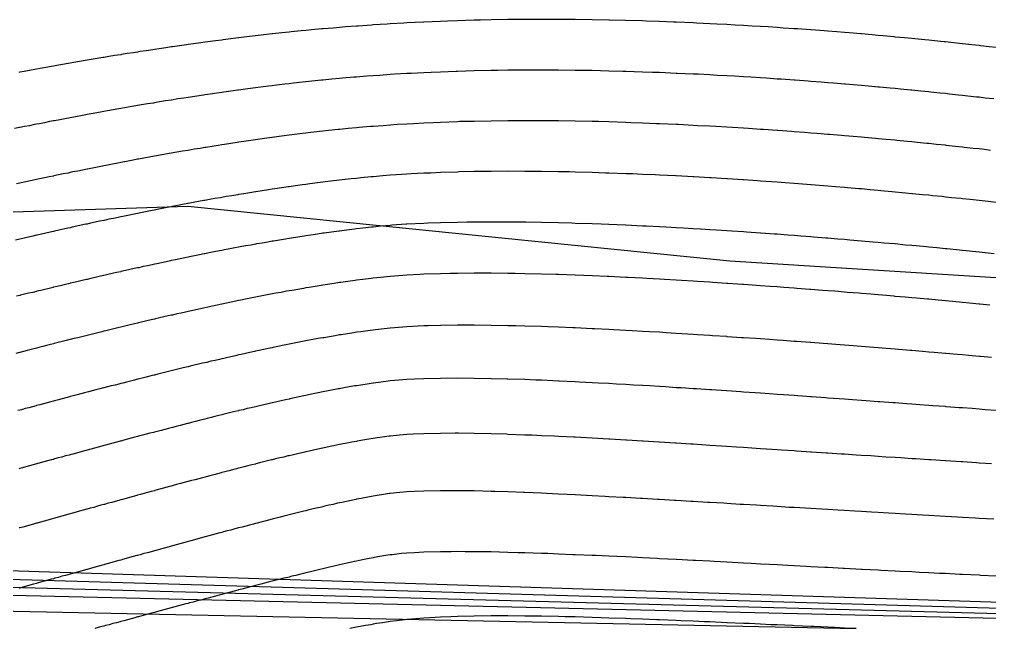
# Model space of a CAD drawing. Header units: metres. Extents: x 0 to 7092, y 40 to 458.
# Drawn here: x 4933 to 5054.1, y 40 to 116.1 of the extents above; entities that cross this region are included whole.
import ezdxf

# ---------------------------------------------------------------- set-up
doc = ezdxf.new("R2010")
doc.units = ezdxf.units.M

msp = doc.modelspace()

# ---------------------------------------------------------------- linework, layer by layer
at = {"color": 1}
msp.add_lwpolyline([(4897.56, 90.91), (4953.99, 92.76), (4953.99, 92.76), (4953.99, 92.76), (4953.99, 92.76), (4953.99, 92.76), (4953.99, 92.76), (5021.66, 85.91), (5021.66, 85.91), (5021.66, 85.91), (5021.66, 85.91), (5021.66, 85.91), (5086.06, 81.88)], dxfattribs=at)
at = {"layer": 'Contour_Level_12'}
msp.add_lwpolyline([(5054.87, 112.54), (5054.02, 112.64), (5052.94, 112.77), (5052.77, 112.78), (5051.83, 112.89), (5050.72, 113.01), (5050.67, 113.02), (5049.56, 113.14), (5048.57, 113.24), (5048.4, 113.26), (5047.2, 113.38), (5046.47, 113.46), (5045.98, 113.5), (5044.73, 113.63), (5044.37, 113.66), (5043.45, 113.75), (5042.27, 113.86), (5042.14, 113.87), (5040.79, 114), (5040.17, 114.05), (5039.41, 114.12), (5038.07, 114.24), (5037.99, 114.24), (5036.52, 114.37), (5035.96, 114.41), (5035, 114.49), (5033.86, 114.58), (5033.43, 114.61), (5031.8, 114.74), (5031.76, 114.74), (5030.09, 114.86), (5029.66, 114.89), (5028.3, 114.98), (5027.56, 115.03), (5026.43, 115.11), (5025.46, 115.17), (5024.43, 115.23), (5023.36, 115.29), (5022.31, 115.35), (5021.26, 115.41), (5020, 115.47), (5019.16, 115.52), (5017.47, 115.6), (5017.05, 115.62), (5014.95, 115.71), (5014.6, 115.72), (5012.85, 115.79), (5011.18, 115.84), (5010.75, 115.86), (5008.65, 115.92), (5006.63, 115.97), (5006.55, 115.97), (5004.45, 116.01), (5002.35, 116.04), (5000.25, 116.05), (4998.14, 116.06), (4996.04, 116.05), (4993.94, 116.03), (4991.84, 116), (4990.53, 115.97), (4989.74, 115.95), (4987.64, 115.89), (4986.4, 115.84), (4985.54, 115.81), (4983.44, 115.72), (4983.39, 115.72), (4981.34, 115.62), (4980.97, 115.6), (4979.23, 115.5), (4978.86, 115.47), (4977.13, 115.36), (4976.97, 115.35), (4975.25, 115.23), (4975.03, 115.21), (4973.66, 115.11), (4972.93, 115.05), (4972.17, 114.98), (4970.83, 114.87), (4970.74, 114.86), (4969.42, 114.74), (4968.73, 114.67), (4968.14, 114.61), (4966.91, 114.49), (4966.63, 114.46), (4965.73, 114.37), (4964.58, 114.24), (4964.53, 114.24), (4963.49, 114.12), (4962.43, 114), (4962.4, 114), (4961.37, 113.87), (4960.35, 113.75), (4960.32, 113.75), (4959.36, 113.63), (4958.39, 113.5), (4958.22, 113.48), (4957.44, 113.38), (4956.51, 113.26), (4956.12, 113.21), (4955.6, 113.14), (4954.7, 113.01), (4954.02, 112.92), (4953.82, 112.89), (4952.96, 112.77), (4952.1, 112.64), (4951.92, 112.62), (4951.26, 112.52), (4950.43, 112.4), (4949.82, 112.31), (4949.61, 112.27), (4948.8, 112.15), (4948, 112.03), (4947.72, 111.98), (4947.22, 111.9), (4946.44, 111.78), (4945.66, 111.66), (4945.62, 111.65), (4944.9, 111.53), (4944.15, 111.41), (4943.52, 111.31), (4943.4, 111.29), (4942.66, 111.17), (4941.93, 111.04), (4941.41, 110.96), (4941.2, 110.92), (4940.48, 110.8), (4939.76, 110.67), (4939.31, 110.6), (4939.05, 110.55), (4938.35, 110.43), (4937.65, 110.3), (4937.21, 110.23), (4936.96, 110.18), (4936.27, 110.06), (4935.58, 109.93), (4935.11, 109.85), (4934.9, 109.81), (4934.23, 109.69), (4933.56, 109.56), (4933.01, 109.46), (4932.89, 109.44)], dxfattribs=at)
at = {"layer": 'Contour_Level_13'}
msp.add_lwpolyline([(5054.58, 106.12), (5053.51, 106.24), (5052.77, 106.33), (5052.43, 106.36), (5051.33, 106.49), (5050.67, 106.56), (5050.2, 106.61), (5049.06, 106.73), (5048.57, 106.79), (5047.89, 106.86), (5046.7, 106.98), (5046.47, 107), (5045.48, 107.1), (5044.37, 107.21), (5044.24, 107.23), (5042.96, 107.35), (5042.27, 107.42), (5041.66, 107.47), (5040.33, 107.59), (5040.17, 107.61), (5038.95, 107.72), (5038.07, 107.8), (5037.54, 107.84), (5036.09, 107.96), (5035.96, 107.98), (5034.59, 108.09), (5033.86, 108.15), (5033.04, 108.21), (5031.76, 108.31), (5031.44, 108.33), (5029.78, 108.46), (5029.66, 108.47), (5028.03, 108.58), (5027.56, 108.61), (5026.2, 108.7), (5025.46, 108.75), (5024.28, 108.83), (5023.36, 108.88), (5022.24, 108.95), (5021.26, 109.01), (5020.05, 109.07), (5019.16, 109.12), (5017.68, 109.2), (5017.05, 109.23), (5015.06, 109.32), (5014.95, 109.32), (5012.85, 109.41), (5012, 109.44), (5010.75, 109.49), (5008.65, 109.55), (5008.3, 109.56), (5006.55, 109.61), (5004.45, 109.66), (5002.64, 109.69), (5002.35, 109.69), (5000.25, 109.72), (4998.14, 109.73), (4996.04, 109.72), (4993.94, 109.71), (4992.63, 109.69), (4991.84, 109.68), (4989.74, 109.63), (4987.64, 109.57), (4987.48, 109.56), (4985.54, 109.49), (4984.37, 109.44), (4983.44, 109.4), (4981.89, 109.32), (4981.34, 109.29), (4979.79, 109.2), (4979.23, 109.16), (4977.95, 109.07), (4977.13, 109.02), (4976.28, 108.95), (4975.03, 108.85), (4974.73, 108.83), (4973.31, 108.7), (4972.93, 108.67), (4971.97, 108.58), (4970.83, 108.47), (4970.68, 108.46), (4969.48, 108.33), (4968.73, 108.26), (4968.31, 108.21), (4967.2, 108.09), (4966.63, 108.02), (4966.12, 107.96), (4965.07, 107.84), (4964.53, 107.78), (4964.06, 107.72), (4963.07, 107.59), (4962.43, 107.51), (4962.11, 107.47), (4961.18, 107.35), (4960.32, 107.24), (4960.25, 107.23), (4959.36, 107.1), (4958.48, 106.98), (4958.22, 106.94), (4957.62, 106.86), (4956.77, 106.73), (4956.12, 106.64), (4955.93, 106.61), (4955.12, 106.49), (4954.31, 106.36), (4954.02, 106.32), (4953.51, 106.24), (4952.73, 106.12), (4951.95, 105.99), (4951.92, 105.99), (4951.19, 105.87), (4950.44, 105.75), (4949.82, 105.65), (4949.69, 105.62), (4948.95, 105.5), (4948.22, 105.38), (4947.72, 105.29), (4947.5, 105.26), (4946.78, 105.13), (4946.07, 105.01), (4945.62, 104.93), (4945.37, 104.89), (4944.68, 104.76), (4943.98, 104.64), (4943.52, 104.56), (4943.3, 104.52), (4942.62, 104.39), (4941.95, 104.27), (4941.41, 104.17), (4941.28, 104.15), (4940.62, 104.02), (4939.96, 103.9), (4939.31, 103.78), (4939.3, 103.78), (4938.66, 103.65), (4938.01, 103.53), (4937.37, 103.41), (4937.21, 103.38), (4936.73, 103.29), (4936.1, 103.16), (4935.47, 103.04), (4935.11, 102.97), (4934.84, 102.92), (4934.22, 102.79), (4933.6, 102.67), (4933.01, 102.55), (4932.98, 102.55), (4932.37, 102.42)], dxfattribs=at)
at = {"layer": 'Contour_Level_14'}
msp.add_lwpolyline([(5054.19, 99.71), (5053.12, 99.84), (5052.77, 99.88), (5052.02, 99.96), (5050.91, 100.08), (5050.67, 100.11), (5049.77, 100.21), (5048.63, 100.33), (5048.57, 100.34), (5047.44, 100.45), (5046.47, 100.55), (5046.24, 100.58), (5045.01, 100.7), (5044.37, 100.76), (5043.76, 100.82), (5042.48, 100.95), (5042.27, 100.97), (5041.16, 101.07), (5040.17, 101.16), (5039.83, 101.19), (5038.45, 101.32), (5038.07, 101.35), (5037.03, 101.44), (5035.96, 101.53), (5035.59, 101.56), (5034.1, 101.68), (5033.86, 101.7), (5032.56, 101.81), (5031.76, 101.87), (5030.97, 101.93), (5029.66, 102.03), (5029.33, 102.05), (5027.62, 102.18), (5027.56, 102.18), (5025.83, 102.3), (5025.46, 102.33), (5023.96, 102.42), (5023.36, 102.46), (5021.99, 102.55), (5021.26, 102.59), (5019.9, 102.67), (5019.16, 102.71), (5017.66, 102.79), (5017.05, 102.83), (5015.22, 102.92), (5014.95, 102.93), (5012.85, 103.02), (5012.48, 103.04), (5010.75, 103.11), (5009.3, 103.16), (5008.65, 103.19), (5006.55, 103.25), (5005.25, 103.29), (5004.45, 103.31), (5002.35, 103.35), (5000.25, 103.38), (4998.14, 103.4), (4996.04, 103.41), (4993.94, 103.4), (4991.84, 103.37), (4989.74, 103.33), (4987.91, 103.29), (4987.64, 103.28), (4985.54, 103.2), (4984.63, 103.16), (4983.44, 103.11), (4982.17, 103.04), (4981.34, 102.99), (4980.14, 102.92), (4979.23, 102.86), (4978.37, 102.79), (4977.13, 102.7), (4976.78, 102.67), (4975.34, 102.55), (4975.03, 102.52), (4974.01, 102.42), (4972.93, 102.32), (4972.74, 102.3), (4971.57, 102.18), (4970.83, 102.1), (4970.43, 102.05), (4969.35, 101.93), (4968.73, 101.86), (4968.31, 101.81), (4967.31, 101.68), (4966.63, 101.6), (4966.33, 101.56), (4965.39, 101.44), (4964.53, 101.32), (4964.46, 101.32), (4963.58, 101.19), (4962.69, 101.07), (4962.43, 101.03), (4961.84, 100.95), (4961, 100.82), (4960.32, 100.72), (4960.17, 100.7), (4959.37, 100.58), (4958.57, 100.45), (4958.22, 100.4), (4957.79, 100.33), (4957.03, 100.21), (4956.26, 100.08), (4956.12, 100.06), (4955.52, 99.96), (4954.78, 99.84), (4954.04, 99.71), (4954.02, 99.71), (4953.33, 99.59), (4952.62, 99.47), (4951.92, 99.35), (4951.91, 99.35), (4951.22, 99.22), (4950.53, 99.1), (4949.84, 98.98), (4949.82, 98.97), (4949.17, 98.85), (4948.5, 98.73), (4947.83, 98.61), (4947.72, 98.59), (4947.18, 98.48), (4946.53, 98.36), (4945.88, 98.24), (4945.62, 98.19), (4945.24, 98.11), (4944.6, 97.99), (4943.96, 97.87), (4943.52, 97.78), (4943.34, 97.74), (4942.71, 97.62), (4942.09, 97.5), (4941.47, 97.38), (4941.41, 97.36), (4940.86, 97.25), (4940.25, 97.13), (4939.65, 97.01), (4939.31, 96.94), (4939.05, 96.88), (4938.45, 96.76), (4937.85, 96.64), (4937.26, 96.51), (4937.21, 96.5), (4936.67, 96.39), (4936.09, 96.27), (4935.5, 96.14), (4935.11, 96.06), (4934.92, 96.02), (4934.34, 95.9), (4933.77, 95.77), (4933.19, 95.65), (4933.01, 95.61), (4932.62, 95.53)], dxfattribs=at)
at = {"layer": 'Contour_Level_15'}
msp.add_lwpolyline([(5054.87, 93.2), (5053.87, 93.31), (5052.78, 93.44), (5052.77, 93.44), (5051.64, 93.56), (5050.67, 93.66), (5050.5, 93.68), (5049.33, 93.8), (5048.57, 93.88), (5048.14, 93.93), (5046.93, 94.05), (5046.47, 94.1), (5045.69, 94.17), (5044.44, 94.3), (5044.37, 94.3), (5043.15, 94.42), (5042.27, 94.5), (5041.85, 94.54), (5040.51, 94.67), (5040.17, 94.7), (5039.14, 94.79), (5038.07, 94.89), (5037.75, 94.91), (5036.32, 95.04), (5035.96, 95.07), (5034.84, 95.16), (5033.86, 95.24), (5033.34, 95.28), (5031.8, 95.41), (5031.76, 95.41), (5030.2, 95.53), (5029.66, 95.57), (5028.56, 95.65), (5027.56, 95.73), (5026.86, 95.77), (5025.46, 95.87), (5025.1, 95.9), (5023.36, 96.02), (5023.26, 96.02), (5021.34, 96.14), (5021.26, 96.15), (5019.32, 96.27), (5019.16, 96.28), (5017.17, 96.39), (5017.05, 96.4), (5014.95, 96.51), (5014.86, 96.51), (5012.85, 96.61), (5012.32, 96.64), (5010.75, 96.71), (5009.48, 96.76), (5008.65, 96.79), (5006.55, 96.87), (5006.14, 96.88), (5004.45, 96.94), (5002.35, 96.99), (5001.64, 97.01), (5000.25, 97.03), (4998.14, 97.07), (4996.04, 97.08), (4993.94, 97.09), (4991.84, 97.08), (4989.74, 97.05), (4987.87, 97.01), (4987.64, 97), (4985.54, 96.93), (4984.34, 96.88), (4983.44, 96.84), (4981.89, 96.76), (4981.34, 96.73), (4979.98, 96.64), (4979.23, 96.59), (4978.35, 96.51), (4977.13, 96.41), (4976.89, 96.39), (4975.6, 96.27), (4975.03, 96.21), (4974.39, 96.14), (4973.25, 96.02), (4972.93, 95.99), (4972.19, 95.9), (4971.15, 95.77), (4970.83, 95.74), (4970.17, 95.65), (4969.22, 95.53), (4968.73, 95.46), (4968.3, 95.41), (4967.42, 95.28), (4966.63, 95.17), (4966.54, 95.16), (4965.7, 95.04), (4964.87, 94.91), (4964.53, 94.86), (4964.06, 94.79), (4963.27, 94.67), (4962.48, 94.54), (4962.43, 94.53), (4961.72, 94.42), (4960.97, 94.3), (4960.32, 94.19), (4960.23, 94.17), (4959.5, 94.05), (4958.78, 93.93), (4958.22, 93.83), (4958.07, 93.8), (4957.38, 93.68), (4956.68, 93.56), (4956.12, 93.46), (4956, 93.44), (4955.33, 93.31), (4954.66, 93.19), (4954.02, 93.07), (4953.99, 93.07), (4953.34, 92.94), (4952.69, 92.82), (4952.05, 92.7), (4951.92, 92.67), (4951.41, 92.57), (4950.78, 92.45), (4950.16, 92.33), (4949.82, 92.26), (4949.53, 92.2), (4948.92, 92.08), (4948.31, 91.96), (4947.72, 91.84), (4947.7, 91.83), (4947.1, 91.71), (4946.5, 91.59), (4945.9, 91.47), (4945.62, 91.41), (4945.31, 91.34), (4944.72, 91.22), (4944.14, 91.1), (4943.56, 90.97), (4943.52, 90.96), (4942.98, 90.85), (4942.41, 90.73), (4941.83, 90.6), (4941.41, 90.51), (4941.26, 90.48), (4940.7, 90.36), (4940.14, 90.23), (4939.57, 90.11), (4939.31, 90.05), (4939.02, 89.99), (4938.46, 89.86), (4937.91, 89.74), (4937.36, 89.62), (4937.21, 89.59), (4936.81, 89.5), (4936.26, 89.37), (4935.72, 89.25), (4935.18, 89.13), (4935.11, 89.11), (4934.64, 89), (4934.1, 88.88), (4933.56, 88.76), (4933.03, 88.63), (4933.01, 88.63), (4932.5, 88.51)], dxfattribs=at)
at = {"layer": 'Contour_Level_16'}
msp.add_lwpolyline([(5054.65, 86.79), (5053.5, 86.91), (5052.77, 86.99), (5052.33, 87.03), (5051.14, 87.16), (5050.67, 87.21), (5049.93, 87.28), (5048.71, 87.4), (5048.57, 87.42), (5047.46, 87.53), (5046.47, 87.62), (5046.19, 87.65), (5044.9, 87.77), (5044.37, 87.82), (5043.58, 87.89), (5042.27, 88.02), (5042.25, 88.02), (5040.88, 88.14), (5040.17, 88.2), (5039.49, 88.26), (5038.07, 88.39), (5038.07, 88.39), (5036.62, 88.51), (5035.96, 88.57), (5035.14, 88.63), (5033.86, 88.74), (5033.64, 88.76), (5032.1, 88.88), (5031.76, 88.91), (5030.51, 89), (5029.66, 89.07), (5028.89, 89.13), (5027.56, 89.23), (5027.23, 89.25), (5025.51, 89.37), (5025.46, 89.38), (5023.74, 89.5), (5023.36, 89.52), (5021.9, 89.62), (5021.26, 89.66), (5019.99, 89.74), (5019.16, 89.79), (5017.99, 89.86), (5017.05, 89.92), (5015.88, 89.99), (5014.95, 90.04), (5013.65, 90.11), (5012.85, 90.15), (5011.25, 90.23), (5010.75, 90.26), (5008.65, 90.36), (5008.62, 90.36), (5006.55, 90.44), (5005.59, 90.48), (5004.45, 90.52), (5002.35, 90.59), (5001.92, 90.6), (5000.25, 90.65), (4998.14, 90.7), (4996.18, 90.73), (4996.04, 90.73), (4993.94, 90.75), (4991.84, 90.75), (4989.74, 90.74), (4988.85, 90.73), (4987.64, 90.71), (4985.54, 90.66), (4983.94, 90.6), (4983.44, 90.59), (4981.34, 90.49), (4981.23, 90.48), (4979.45, 90.36), (4979.23, 90.34), (4978.14, 90.23), (4977.13, 90.13), (4976.92, 90.11), (4975.84, 89.99), (4975.03, 89.9), (4974.78, 89.86), (4973.8, 89.74), (4972.93, 89.63), (4972.83, 89.62), (4971.92, 89.5), (4971.03, 89.37), (4970.83, 89.35), (4970.17, 89.25), (4969.34, 89.13), (4968.73, 89.04), (4968.51, 89), (4967.73, 88.88), (4966.94, 88.76), (4966.63, 88.71), (4966.18, 88.63), (4965.44, 88.51), (4964.7, 88.39), (4964.53, 88.36), (4963.98, 88.26), (4963.27, 88.14), (4962.57, 88.02), (4962.43, 87.99), (4961.88, 87.89), (4961.21, 87.77), (4960.53, 87.65), (4960.32, 87.61), (4959.87, 87.53), (4959.22, 87.4), (4958.57, 87.28), (4958.22, 87.21), (4957.93, 87.16), (4957.3, 87.03), (4956.67, 86.91), (4956.12, 86.8), (4956.05, 86.79), (4955.44, 86.66), (4954.83, 86.54), (4954.22, 86.42), (4954.02, 86.38), (4953.62, 86.29), (4953.03, 86.17), (4952.44, 86.05), (4951.92, 85.94), (4951.85, 85.92), (4951.27, 85.8), (4950.7, 85.68), (4950.12, 85.56), (4949.82, 85.49), (4949.55, 85.43), (4948.98, 85.31), (4948.42, 85.19), (4947.86, 85.06), (4947.72, 85.03), (4947.3, 84.94), (4946.75, 84.82), (4946.2, 84.69), (4945.64, 84.57), (4945.62, 84.56), (4945.1, 84.45), (4944.56, 84.32), (4944.02, 84.2), (4943.52, 84.09), (4943.48, 84.08), (4942.94, 83.95), (4942.41, 83.83), (4941.88, 83.71), (4941.41, 83.6), (4941.35, 83.59), (4940.82, 83.46), (4940.29, 83.34), (4939.77, 83.22), (4939.31, 83.11), (4939.25, 83.09), (4938.73, 82.97), (4938.21, 82.85), (4937.69, 82.72), (4937.21, 82.61), (4937.18, 82.6), (4936.67, 82.48), (4936.15, 82.35), (4935.64, 82.23), (4935.14, 82.11), (4935.11, 82.1), (4934.63, 81.98), (4934.12, 81.86), (4933.62, 81.74), (4933.12, 81.62), (4933.01, 81.59), (4932.61, 81.49)], dxfattribs=at)
at = {"layer": 'Contour_Level_17'}
msp.add_lwpolyline([(5054.1, 80.38), (5052.85, 80.51), (5052.77, 80.52), (5051.57, 80.63), (5050.67, 80.72), (5050.29, 80.75), (5048.98, 80.88), (5048.57, 80.92), (5047.65, 81), (5046.47, 81.11), (5046.31, 81.12), (5044.93, 81.25), (5044.37, 81.3), (5043.54, 81.37), (5042.27, 81.48), (5042.14, 81.49), (5040.71, 81.62), (5040.17, 81.66), (5039.25, 81.74), (5038.07, 81.84), (5037.78, 81.86), (5036.28, 81.98), (5035.96, 82.01), (5034.75, 82.11), (5033.86, 82.18), (5033.2, 82.23), (5031.76, 82.34), (5031.62, 82.35), (5030.01, 82.48), (5029.66, 82.5), (5028.37, 82.6), (5027.56, 82.66), (5026.69, 82.72), (5025.46, 82.81), (5024.97, 82.85), (5023.36, 82.96), (5023.21, 82.97), (5021.4, 83.09), (5021.26, 83.1), (5019.53, 83.22), (5019.16, 83.24), (5017.6, 83.34), (5017.05, 83.37), (5015.59, 83.46), (5014.95, 83.5), (5013.49, 83.59), (5012.85, 83.62), (5011.28, 83.71), (5010.75, 83.74), (5008.91, 83.83), (5008.65, 83.85), (5006.55, 83.95), (5006.34, 83.95), (5004.45, 84.04), (5003.42, 84.08), (5002.35, 84.12), (5000.25, 84.19), (4999.98, 84.2), (4998.14, 84.26), (4996.04, 84.3), (4994.87, 84.32), (4993.94, 84.34), (4991.84, 84.36), (4989.74, 84.36), (4987.64, 84.34), (4986.74, 84.32), (4985.54, 84.3), (4983.44, 84.23), (4982.96, 84.2), (4981.34, 84.12), (4980.85, 84.08), (4979.25, 83.95), (4979.23, 83.95), (4978.03, 83.83), (4977.13, 83.74), (4976.87, 83.71), (4975.85, 83.59), (4975.03, 83.49), (4974.86, 83.46), (4973.97, 83.34), (4973.08, 83.22), (4972.93, 83.2), (4972.25, 83.09), (4971.44, 82.97), (4970.83, 82.88), (4970.65, 82.85), (4969.9, 82.72), (4969.15, 82.6), (4968.73, 82.53), (4968.42, 82.48), (4967.71, 82.35), (4967.01, 82.23), (4966.63, 82.16), (4966.33, 82.11), (4965.66, 81.98), (4964.99, 81.86), (4964.53, 81.78), (4964.33, 81.74), (4963.7, 81.62), (4963.06, 81.49), (4962.43, 81.37), (4962.42, 81.37), (4961.81, 81.25), (4961.2, 81.12), (4960.59, 81), (4960.32, 80.95), (4959.99, 80.88), (4959.4, 80.75), (4958.81, 80.63), (4958.22, 80.51), (4958.22, 80.51), (4957.64, 80.38), (4957.07, 80.26), (4956.5, 80.14), (4956.12, 80.06), (4955.93, 80.02), (4955.37, 79.89), (4954.81, 79.77), (4954.26, 79.65), (4954.02, 79.59), (4953.7, 79.52), (4953.16, 79.4), (4952.61, 79.28), (4952.07, 79.15), (4951.92, 79.12), (4951.53, 79.03), (4951, 78.91), (4950.47, 78.78), (4949.94, 78.66), (4949.82, 78.63), (4949.41, 78.54), (4948.89, 78.41), (4948.36, 78.29), (4947.84, 78.17), (4947.72, 78.14), (4947.32, 78.05), (4946.81, 77.92), (4946.3, 77.8), (4945.78, 77.68), (4945.62, 77.64), (4945.27, 77.55), (4944.77, 77.43), (4944.26, 77.31), (4943.75, 77.18), (4943.52, 77.12), (4943.25, 77.06), (4942.75, 76.94), (4942.25, 76.81), (4941.75, 76.69), (4941.41, 76.61), (4941.26, 76.57), (4940.76, 76.44), (4940.27, 76.32), (4939.77, 76.2), (4939.31, 76.08), (4939.28, 76.08), (4938.79, 75.95), (4938.31, 75.83), (4937.82, 75.71), (4937.33, 75.58), (4937.21, 75.55), (4936.85, 75.46), (4936.36, 75.34), (4935.88, 75.21), (4935.4, 75.09), (4935.11, 75.02), (4934.92, 74.97), (4934.44, 74.84), (4933.96, 74.72), (4933.48, 74.6), (4933.01, 74.48), (4933, 74.47), (4932.52, 74.35)], dxfattribs=at)
at = {"layer": 'Contour_Level_18'}
msp.add_lwpolyline([(5054.3, 73.86), (5052.91, 73.98), (5052.77, 73.99), (5051.49, 74.11), (5050.67, 74.18), (5050.06, 74.23), (5048.62, 74.35), (5048.57, 74.36), (5047.16, 74.47), (5046.47, 74.53), (5045.68, 74.6), (5044.37, 74.71), (5044.19, 74.72), (5042.68, 74.84), (5042.27, 74.88), (5041.16, 74.97), (5040.17, 75.05), (5039.62, 75.09), (5038.07, 75.21), (5038.07, 75.21), (5036.49, 75.34), (5035.96, 75.38), (5034.89, 75.46), (5033.86, 75.54), (5033.28, 75.58), (5031.76, 75.7), (5031.65, 75.71), (5029.99, 75.83), (5029.66, 75.85), (5028.31, 75.95), (5027.56, 76.01), (5026.61, 76.08), (5025.46, 76.16), (5024.88, 76.2), (5023.36, 76.3), (5023.12, 76.32), (5021.32, 76.44), (5021.26, 76.45), (5019.49, 76.57), (5019.16, 76.59), (5017.61, 76.69), (5017.05, 76.73), (5015.67, 76.81), (5014.95, 76.86), (5013.68, 76.94), (5012.85, 76.99), (5011.62, 77.06), (5010.75, 77.11), (5009.46, 77.18), (5008.65, 77.23), (5007.18, 77.31), (5006.55, 77.34), (5004.74, 77.43), (5004.45, 77.44), (5002.35, 77.54), (5002.06, 77.55), (5000.25, 77.63), (4998.96, 77.68), (4998.14, 77.71), (4996.04, 77.77), (4994.94, 77.8), (4993.94, 77.82), (4991.84, 77.86), (4989.74, 77.88), (4987.64, 77.88), (4985.54, 77.85), (4983.98, 77.8), (4983.44, 77.78), (4981.34, 77.68), (4981.32, 77.68), (4979.78, 77.55), (4979.23, 77.51), (4978.52, 77.43), (4977.43, 77.31), (4977.13, 77.27), (4976.48, 77.18), (4975.58, 77.06), (4975.03, 76.99), (4974.72, 76.94), (4973.93, 76.81), (4973.14, 76.69), (4972.93, 76.66), (4972.4, 76.57), (4971.68, 76.44), (4970.96, 76.32), (4970.83, 76.3), (4970.28, 76.2), (4969.61, 76.08), (4968.95, 75.95), (4968.73, 75.91), (4968.3, 75.83), (4967.67, 75.71), (4967.04, 75.58), (4966.63, 75.5), (4966.42, 75.46), (4965.82, 75.34), (4965.22, 75.21), (4964.62, 75.09), (4964.53, 75.07), (4964.04, 74.97), (4963.46, 74.84), (4962.88, 74.72), (4962.43, 74.62), (4962.31, 74.6), (4961.75, 74.47), (4961.19, 74.35), (4960.64, 74.23), (4960.32, 74.16), (4960.09, 74.11), (4959.55, 73.98), (4959, 73.86), (4958.47, 73.74), (4958.22, 73.68), (4957.93, 73.61), (4957.4, 73.49), (4956.88, 73.37), (4956.35, 73.24), (4956.12, 73.19), (4955.83, 73.12), (4955.31, 73), (4954.8, 72.87), (4954.28, 72.75), (4954.02, 72.69), (4953.77, 72.63), (4953.26, 72.5), (4952.76, 72.38), (4952.25, 72.26), (4951.92, 72.18), (4951.75, 72.14), (4951.25, 72.01), (4950.75, 71.89), (4950.26, 71.77), (4949.82, 71.66), (4949.76, 71.64), (4949.27, 71.52), (4948.78, 71.4), (4948.29, 71.27), (4947.8, 71.15), (4947.72, 71.13), (4947.32, 71.03), (4946.83, 70.9), (4946.35, 70.78), (4945.87, 70.66), (4945.62, 70.59), (4945.38, 70.53), (4944.91, 70.41), (4944.43, 70.29), (4943.95, 70.17), (4943.52, 70.05), (4943.47, 70.04), (4943, 69.92), (4942.53, 69.8), (4942.05, 69.67), (4941.58, 69.55), (4941.41, 69.51), (4941.11, 69.43), (4940.64, 69.3), (4940.17, 69.18), (4939.7, 69.06), (4939.31, 68.96), (4939.23, 68.93), (4938.77, 68.81), (4938.3, 68.69), (4937.84, 68.56), (4937.37, 68.44), (4937.21, 68.4), (4936.91, 68.32), (4936.44, 68.2), (4935.98, 68.07), (4935.52, 67.95), (4935.11, 67.84), (4935.06, 67.83), (4934.6, 67.7), (4934.14, 67.58), (4933.68, 67.46), (4933.22, 67.33), (4933.01, 67.28), (4932.76, 67.21)], dxfattribs=at)
at = {"layer": 'Contour_Level_19'}
for points in [[(3386.6, 97), (5157.42, 40)], [(5054.87, 67.23), (5053.51, 67.33), (5052.77, 67.39), (5051.89, 67.46), (5050.67, 67.55), (5050.26, 67.58), (5048.63, 67.7), (5048.57, 67.71), (5046.99, 67.83), (5046.47, 67.86), (5045.34, 67.95), (5044.37, 68.02), (5043.68, 68.07), (5042.27, 68.18), (5042.02, 68.2), (5040.35, 68.32), (5040.17, 68.33), (5038.67, 68.44), (5038.07, 68.49), (5036.97, 68.56), (5035.96, 68.64), (5035.28, 68.69), (5033.86, 68.79), (5033.57, 68.81), (5031.85, 68.93), (5031.76, 68.94), (5030.11, 69.06), (5029.66, 69.09), (5028.36, 69.18), (5027.56, 69.24), (5026.6, 69.3), (5025.46, 69.38), (5024.82, 69.43), (5023.36, 69.53), (5023.03, 69.55), (5021.26, 69.67), (5021.21, 69.67), (5019.37, 69.8), (5019.16, 69.81), (5017.5, 69.92), (5017.05, 69.95), (5015.59, 70.04), (5014.95, 70.08), (5013.65, 70.17), (5012.85, 70.22), (5011.66, 70.29), (5010.75, 70.34), (5009.6, 70.41), (5008.65, 70.47), (5007.48, 70.53), (5006.55, 70.59), (5005.25, 70.66), (5004.45, 70.7), (5002.89, 70.78), (5002.35, 70.81), (5000.34, 70.9), (5000.25, 70.91), (4998.14, 71), (4997.43, 71.03), (4996.04, 71.08), (4993.94, 71.15), (4993.87, 71.15), (4991.84, 71.2), (4989.74, 71.24), (4987.64, 71.25), (4985.54, 71.24), (4983.44, 71.2), (4982.29, 71.15), (4981.34, 71.11), (4980.34, 71.03), (4979.23, 70.93), (4979.01, 70.9), (4978.08, 70.78), (4977.16, 70.66), (4977.13, 70.65), (4976.37, 70.53), (4975.6, 70.41), (4975.03, 70.32), (4974.84, 70.29), (4974.15, 70.17), (4973.45, 70.04), (4972.93, 69.95), (4972.77, 69.92), (4972.13, 69.8), (4971.49, 69.67), (4970.85, 69.55), (4970.83, 69.55), (4970.25, 69.43), (4969.64, 69.3), (4969.04, 69.18), (4968.73, 69.12), (4968.46, 69.06), (4967.89, 68.93), (4967.31, 68.81), (4966.74, 68.69), (4966.63, 68.66), (4966.19, 68.56), (4965.64, 68.44), (4965.09, 68.32), (4964.55, 68.2), (4964.53, 68.19), (4964.02, 68.07), (4963.49, 67.95), (4962.96, 67.83), (4962.43, 67.7), (4962.43, 67.7), (4961.91, 67.58), (4961.4, 67.46), (4960.89, 67.33), (4960.37, 67.21), (4960.32, 67.2), (4959.87, 67.09), (4959.37, 66.96), (4958.87, 66.84), (4958.36, 66.72), (4958.22, 66.68), (4957.87, 66.59), (4957.38, 66.47), (4956.89, 66.35), (4956.39, 66.23), (4956.12, 66.16), (4955.91, 66.1), (4955.42, 65.98), (4954.94, 65.86), (4954.46, 65.73), (4954.02, 65.62), (4953.97, 65.61), (4953.5, 65.49), (4953.02, 65.36), (4952.54, 65.24), (4952.07, 65.12), (4951.92, 65.08), (4951.59, 64.99), (4951.12, 64.87), (4950.65, 64.75), (4950.18, 64.62), (4949.82, 64.53), (4949.71, 64.5), (4949.25, 64.38), (4948.78, 64.26), (4948.32, 64.13), (4947.85, 64.01), (4947.72, 63.97), (4947.39, 63.89), (4946.93, 63.76), (4946.46, 63.64), (4946, 63.52), (4945.62, 63.41), (4945.54, 63.39), (4945.08, 63.27), (4944.63, 63.15), (4944.17, 63.02), (4943.71, 62.9), (4943.52, 62.85), (4943.26, 62.78), (4942.8, 62.65), (4942.34, 62.53), (4941.89, 62.41), (4941.44, 62.29), (4941.41, 62.28), (4940.98, 62.16), (4940.53, 62.04), (4940.08, 61.92), (4939.63, 61.79), (4939.31, 61.71), (4939.17, 61.67), (4938.72, 61.55), (4938.27, 61.42), (4937.82, 61.3), (4937.37, 61.18), (4937.21, 61.13), (4936.92, 61.05), (4936.48, 60.93), (4936.03, 60.81), (4935.58, 60.68), (4935.13, 60.56), (4935.11, 60.56), (4934.68, 60.44), (4934.24, 60.32), (4933.79, 60.19), (4933.34, 60.07), (4933.01, 59.98), (4932.9, 59.95)]]:
    msp.add_lwpolyline(points, dxfattribs=at)
at = {"layer": 'Contour_Level_20'}
for points in [[(3386.6, 91.76), (5141.49, 40)], [(5054.32, 60.56), (5052.77, 60.66), (5052.41, 60.68), (5050.67, 60.8), (5050.5, 60.81), (5048.61, 60.93), (5048.57, 60.93), (5046.73, 61.05), (5046.47, 61.07), (5044.85, 61.18), (5044.37, 61.21), (5042.98, 61.3), (5042.27, 61.35), (5041.12, 61.42), (5040.17, 61.49), (5039.26, 61.55), (5038.07, 61.63), (5037.4, 61.67), (5035.96, 61.76), (5035.54, 61.79), (5033.86, 61.9), (5033.69, 61.92), (5031.83, 62.04), (5031.76, 62.04), (5029.97, 62.16), (5029.66, 62.18), (5028.11, 62.29), (5027.56, 62.32), (5026.24, 62.41), (5025.46, 62.46), (5024.37, 62.53), (5023.36, 62.6), (5022.49, 62.65), (5021.26, 62.73), (5020.59, 62.78), (5019.16, 62.87), (5018.68, 62.9), (5017.05, 63.01), (5016.76, 63.02), (5014.95, 63.14), (5014.81, 63.15), (5012.85, 63.27), (5012.84, 63.27), (5010.82, 63.39), (5010.75, 63.4), (5008.77, 63.52), (5008.65, 63.52), (5006.65, 63.64), (5006.55, 63.65), (5004.47, 63.76), (5004.45, 63.76), (5002.35, 63.88), (5002.16, 63.89), (5000.25, 63.98), (4999.7, 64.01), (4998.14, 64.08), (4996.97, 64.13), (4996.04, 64.17), (4993.94, 64.25), (4993.75, 64.26), (4991.84, 64.31), (4989.74, 64.36), (4987.76, 64.38), (4987.64, 64.38), (4987.35, 64.38), (4985.54, 64.37), (4983.44, 64.32), (4982.13, 64.26), (4981.34, 64.22), (4980.43, 64.13), (4979.23, 64.02), (4979.14, 64.01), (4978.25, 63.89), (4977.36, 63.76), (4977.13, 63.73), (4976.58, 63.64), (4975.85, 63.52), (4975.12, 63.39), (4975.03, 63.38), (4974.47, 63.27), (4973.82, 63.15), (4973.18, 63.02), (4972.93, 62.98), (4972.56, 62.9), (4971.97, 62.78), (4971.38, 62.65), (4970.83, 62.54), (4970.79, 62.53), (4970.24, 62.41), (4969.68, 62.29), (4969.13, 62.16), (4968.73, 62.07), (4968.58, 62.04), (4968.06, 61.92), (4967.53, 61.79), (4967, 61.67), (4966.63, 61.58), (4966.48, 61.55), (4965.97, 61.42), (4965.46, 61.3), (4964.95, 61.18), (4964.53, 61.07), (4964.44, 61.05), (4963.95, 60.93), (4963.45, 60.81), (4962.96, 60.68), (4962.47, 60.56), (4962.43, 60.55), (4961.98, 60.44), (4961.5, 60.32), (4961.01, 60.19), (4960.53, 60.07), (4960.32, 60.02), (4960.05, 59.95), (4959.58, 59.82), (4959.1, 59.7), (4958.63, 59.58), (4958.22, 59.47), (4958.16, 59.45), (4957.69, 59.33), (4957.22, 59.21), (4956.75, 59.08), (4956.29, 58.96), (4956.12, 58.92), (4955.82, 58.84), (4955.36, 58.71), (4954.9, 58.59), (4954.44, 58.47), (4954.02, 58.36), (4953.98, 58.35), (4953.52, 58.22), (4953.06, 58.1), (4952.6, 57.98), (4952.15, 57.85), (4951.92, 57.79), (4951.69, 57.73), (4951.24, 57.61), (4950.78, 57.48), (4950.33, 57.36), (4949.87, 57.24), (4949.82, 57.22), (4949.42, 57.11), (4948.97, 56.99), (4948.52, 56.87), (4948.07, 56.74), (4947.72, 56.65), (4947.62, 56.62), (4947.17, 56.5), (4946.72, 56.38), (4946.28, 56.25), (4945.83, 56.13), (4945.62, 56.07), (4945.38, 56.01), (4944.93, 55.88), (4944.49, 55.76), (4944.04, 55.64), (4943.59, 55.51), (4943.52, 55.49), (4943.15, 55.39), (4942.7, 55.27), (4942.26, 55.14), (4941.81, 55.02), (4941.41, 54.91), (4941.37, 54.9), (4940.92, 54.77), (4940.48, 54.65), (4940.04, 54.53), (4939.59, 54.41), (4939.31, 54.33), (4939.15, 54.28), (4938.71, 54.16), (4938.27, 54.04), (4937.82, 53.91), (4937.38, 53.79), (4937.21, 53.74), (4936.94, 53.67), (4936.5, 53.54), (4936.05, 53.42), (4935.61, 53.3), (4935.17, 53.17), (4935.11, 53.16), (4934.73, 53.05), (4934.29, 52.93), (4933.84, 52.8), (4933.4, 52.68), (4933.01, 52.57), (4932.96, 52.56)]]:
    msp.add_lwpolyline(points, dxfattribs=at)
at = {"layer": 'Contour_Level_21'}
for points in [[(3386.6, 86.31), (5126, 40)], [(5054.59, 53.67), (5052.77, 53.76), (5052.3, 53.79), (5050.67, 53.88), (5050.06, 53.91), (5048.57, 54), (5047.86, 54.04), (5046.47, 54.11), (5045.69, 54.16), (5044.37, 54.23), (5043.55, 54.28), (5042.27, 54.36), (5041.43, 54.41), (5040.17, 54.48), (5039.33, 54.53), (5038.07, 54.6), (5037.25, 54.65), (5035.96, 54.73), (5035.18, 54.77), (5033.86, 54.85), (5033.13, 54.9), (5031.76, 54.98), (5031.08, 55.02), (5029.66, 55.11), (5029.05, 55.14), (5027.56, 55.23), (5027.01, 55.27), (5025.46, 55.36), (5024.98, 55.39), (5023.36, 55.49), (5022.94, 55.51), (5021.26, 55.62), (5020.9, 55.64), (5019.16, 55.74), (5018.86, 55.76), (5017.05, 55.87), (5016.8, 55.88), (5014.95, 55.99), (5014.72, 56.01), (5012.85, 56.12), (5012.62, 56.13), (5010.75, 56.24), (5010.48, 56.25), (5008.65, 56.36), (5008.31, 56.38), (5006.55, 56.47), (5006.07, 56.5), (5004.45, 56.59), (5003.76, 56.62), (5002.35, 56.69), (5001.34, 56.74), (5000.25, 56.8), (4998.75, 56.87), (4998.14, 56.9), (4996.04, 56.98), (4995.88, 56.99), (4993.94, 57.06), (4992.33, 57.11), (4991.84, 57.13), (4989.74, 57.18), (4987.64, 57.21), (4985.54, 57.21), (4983.44, 57.17), (4982.23, 57.11), (4981.34, 57.07), (4980.45, 56.99), (4979.23, 56.88), (4979.18, 56.87), (4978.4, 56.74), (4977.62, 56.62), (4977.13, 56.54), (4976.9, 56.5), (4976.25, 56.38), (4975.61, 56.25), (4975.03, 56.14), (4974.97, 56.13), (4974.39, 56.01), (4973.8, 55.88), (4973.22, 55.76), (4972.93, 55.7), (4972.66, 55.64), (4972.12, 55.51), (4971.58, 55.39), (4971.04, 55.27), (4970.83, 55.22), (4970.51, 55.14), (4970, 55.02), (4969.48, 54.9), (4968.96, 54.77), (4968.73, 54.72), (4968.46, 54.65), (4967.96, 54.53), (4967.46, 54.41), (4966.97, 54.28), (4966.63, 54.2), (4966.47, 54.16), (4965.99, 54.04), (4965.5, 53.91), (4965.02, 53.79), (4964.54, 53.67), (4964.53, 53.66), (4964.06, 53.54), (4963.59, 53.42), (4963.11, 53.3), (4962.64, 53.17), (4962.43, 53.12), (4962.17, 53.05), (4961.7, 52.93), (4961.23, 52.8), (4960.77, 52.68), (4960.32, 52.57), (4960.3, 52.56), (4959.84, 52.44), (4959.38, 52.31), (4958.92, 52.19), (4958.45, 52.07), (4958.22, 52), (4957.99, 51.94), (4957.54, 51.82), (4957.08, 51.7), (4956.62, 51.57), (4956.17, 51.45), (4956.12, 51.44), (4955.71, 51.33), (4955.26, 51.2), (4954.81, 51.08), (4954.35, 50.96), (4954.02, 50.87), (4953.9, 50.83), (4953.45, 50.71), (4953, 50.59), (4952.55, 50.47), (4952.1, 50.34), (4951.92, 50.29), (4951.65, 50.22), (4951.2, 50.1), (4950.75, 49.97), (4950.3, 49.85), (4949.85, 49.73), (4949.82, 49.72), (4949.4, 49.6), (4948.96, 49.48), (4948.51, 49.36), (4948.06, 49.23), (4947.72, 49.14), (4947.62, 49.11), (4947.17, 48.99), (4946.73, 48.86), (4946.28, 48.74), (4945.83, 48.62), (4945.62, 48.56), (4945.39, 48.5), (4944.94, 48.37), (4944.5, 48.25), (4944.05, 48.13), (4943.61, 48), (4943.52, 47.98), (4943.16, 47.88), (4942.72, 47.76), (4942.28, 47.63), (4941.83, 47.51), (4941.41, 47.39), (4941.39, 47.39), (4940.94, 47.26), (4940.5, 47.14), (4940.06, 47.02), (4939.61, 46.89), (4939.31, 46.81), (4939.17, 46.77), (4938.73, 46.65), (4938.28, 46.53), (4937.84, 46.4), (4937.4, 46.28), (4937.21, 46.23), (4936.95, 46.16), (4936.51, 46.03), (4936.07, 45.91), (4935.62, 45.79), (4935.18, 45.66), (4935.11, 45.65), (4934.73, 45.54), (4934.29, 45.42), (4933.85, 45.29), (4933.4, 45.17), (4933.01, 45.06), (4932.96, 45.05)]]:
    msp.add_lwpolyline(points, dxfattribs=at)
at = {"layer": 'Contour_Level_22'}
for points in [[(3386.6, 80.45), (5110.37, 40)], [(5054.87, 46.56), (5052.94, 46.65), (5052.77, 46.66), (5050.67, 46.76), (5050.34, 46.77), (5048.57, 46.86), (5047.81, 46.89), (5046.47, 46.96), (5045.33, 47.02), (5044.37, 47.07), (5042.9, 47.14), (5042.27, 47.17), (5040.5, 47.26), (5040.17, 47.28), (5038.14, 47.39), (5038.07, 47.39), (5035.96, 47.5), (5035.8, 47.51), (5033.86, 47.61), (5033.48, 47.63), (5031.76, 47.73), (5031.17, 47.76), (5029.66, 47.84), (5028.88, 47.88), (5027.56, 47.95), (5026.58, 48), (5025.46, 48.06), (5024.29, 48.13), (5023.36, 48.18), (5021.99, 48.25), (5021.26, 48.29), (5019.68, 48.37), (5019.16, 48.4), (5017.34, 48.5), (5017.05, 48.51), (5014.98, 48.62), (5014.95, 48.62), (5012.85, 48.73), (5012.57, 48.74), (5010.75, 48.83), (5010.1, 48.86), (5008.65, 48.94), (5007.55, 48.99), (5006.55, 49.04), (5004.89, 49.11), (5004.45, 49.13), (5002.35, 49.22), (5002.06, 49.23), (5000.25, 49.31), (4998.93, 49.36), (4998.14, 49.39), (4996.04, 49.46), (4995.22, 49.48), (4993.94, 49.52), (4991.84, 49.57), (4989.74, 49.6), (4988.59, 49.6), (4987.64, 49.61), (4986.88, 49.6), (4985.54, 49.59), (4983.44, 49.54), (4982.28, 49.48), (4981.34, 49.43), (4980.65, 49.36), (4979.49, 49.23), (4979.23, 49.21), (4978.67, 49.11), (4977.96, 48.99), (4977.25, 48.86), (4977.13, 48.85), (4976.62, 48.74), (4976.01, 48.62), (4975.4, 48.5), (4975.03, 48.42), (4974.81, 48.37), (4974.25, 48.25), (4973.69, 48.13), (4973.12, 48), (4972.93, 47.96), (4972.59, 47.88), (4972.06, 47.76), (4971.53, 47.63), (4971, 47.51), (4970.83, 47.47), (4970.48, 47.39), (4969.97, 47.26), (4969.46, 47.14), (4968.95, 47.02), (4968.73, 46.97), (4968.45, 46.89), (4967.95, 46.77), (4967.46, 46.65), (4966.96, 46.53), (4966.63, 46.44), (4966.47, 46.4), (4965.98, 46.28), (4965.5, 46.16), (4965.01, 46.03), (4964.53, 45.91), (4964.52, 45.91), (4964.04, 45.79), (4963.57, 45.66), (4963.09, 45.54), (4962.61, 45.42), (4962.43, 45.37), (4962.13, 45.29), (4961.66, 45.17), (4961.19, 45.05), (4960.72, 44.92), (4960.32, 44.82), (4960.25, 44.8), (4959.78, 44.68), (4959.31, 44.56), (4958.84, 44.43), (4958.38, 44.31), (4958.22, 44.27), (4957.91, 44.19), (4957.45, 44.06), (4956.99, 43.94), (4956.52, 43.82), (4956.12, 43.71), (4956.06, 43.69), (4955.6, 43.57), (4955.14, 43.45), (4954.68, 43.32), (4954.21, 43.2), (4954.02, 43.15), (4953.75, 43.08), (4953.3, 42.95), (4952.84, 42.83), (4952.38, 42.71), (4951.92, 42.59), (4951.92, 42.59), (4951.46, 42.46), (4951.01, 42.34), (4950.55, 42.22), (4950.09, 42.09), (4949.82, 42.02), (4949.64, 41.97), (4949.18, 41.85), (4948.73, 41.72), (4948.27, 41.6), (4947.82, 41.48), (4947.72, 41.45), (4947.36, 41.35), (4946.91, 41.23), (4946.45, 41.11), (4946, 40.98), (4945.62, 40.88), (4945.54, 40.86), (4945.09, 40.74), (4944.64, 40.62), (4944.18, 40.49), (4943.73, 40.37), (4943.52, 40.31), (4943.28, 40.25), (4942.82, 40.12), (4942.37, 40)]]:
    msp.add_lwpolyline(points, dxfattribs=at)
at = {"layer": 'Contour_Level_23'}
msp.add_lwpolyline([(3386.6, 74.05), (5037.4, 40), (5035.96, 40.07), (5034.75, 40.12), (5033.86, 40.16), (5032.11, 40.25), (5031.76, 40.26), (5029.66, 40.36), (5029.45, 40.37), (5027.56, 40.46), (5026.78, 40.49), (5025.46, 40.55), (5024.07, 40.62), (5023.36, 40.65), (5021.32, 40.74), (5021.26, 40.74), (5019.16, 40.83), (5018.5, 40.86), (5017.05, 40.92), (5015.58, 40.98), (5014.95, 41.01), (5012.85, 41.1), (5012.52, 41.11), (5010.75, 41.18), (5009.24, 41.23), (5008.65, 41.25), (5006.55, 41.32), (5005.57, 41.35), (5004.45, 41.39), (5002.35, 41.45), (5001.1, 41.48), (5000.25, 41.5), (4998.14, 41.54), (4996.04, 41.57), (4993.94, 41.58), (4991.84, 41.58), (4989.74, 41.56), (4987.64, 41.51), (4986.8, 41.48), (4985.54, 41.43), (4984.2, 41.35), (4983.44, 41.31), (4982.45, 41.23), (4981.34, 41.14), (4981.06, 41.11), (4980.03, 40.98), (4979.23, 40.89), (4979.06, 40.86), (4978.31, 40.74), (4977.55, 40.62), (4977.13, 40.55), (4976.83, 40.49), (4976.16, 40.37), (4975.49, 40.25), (4975.03, 40.16), (4974.84, 40.12), (4974.23, 40)], dxfattribs=at)

doc.saveas('drawing.dxf')
